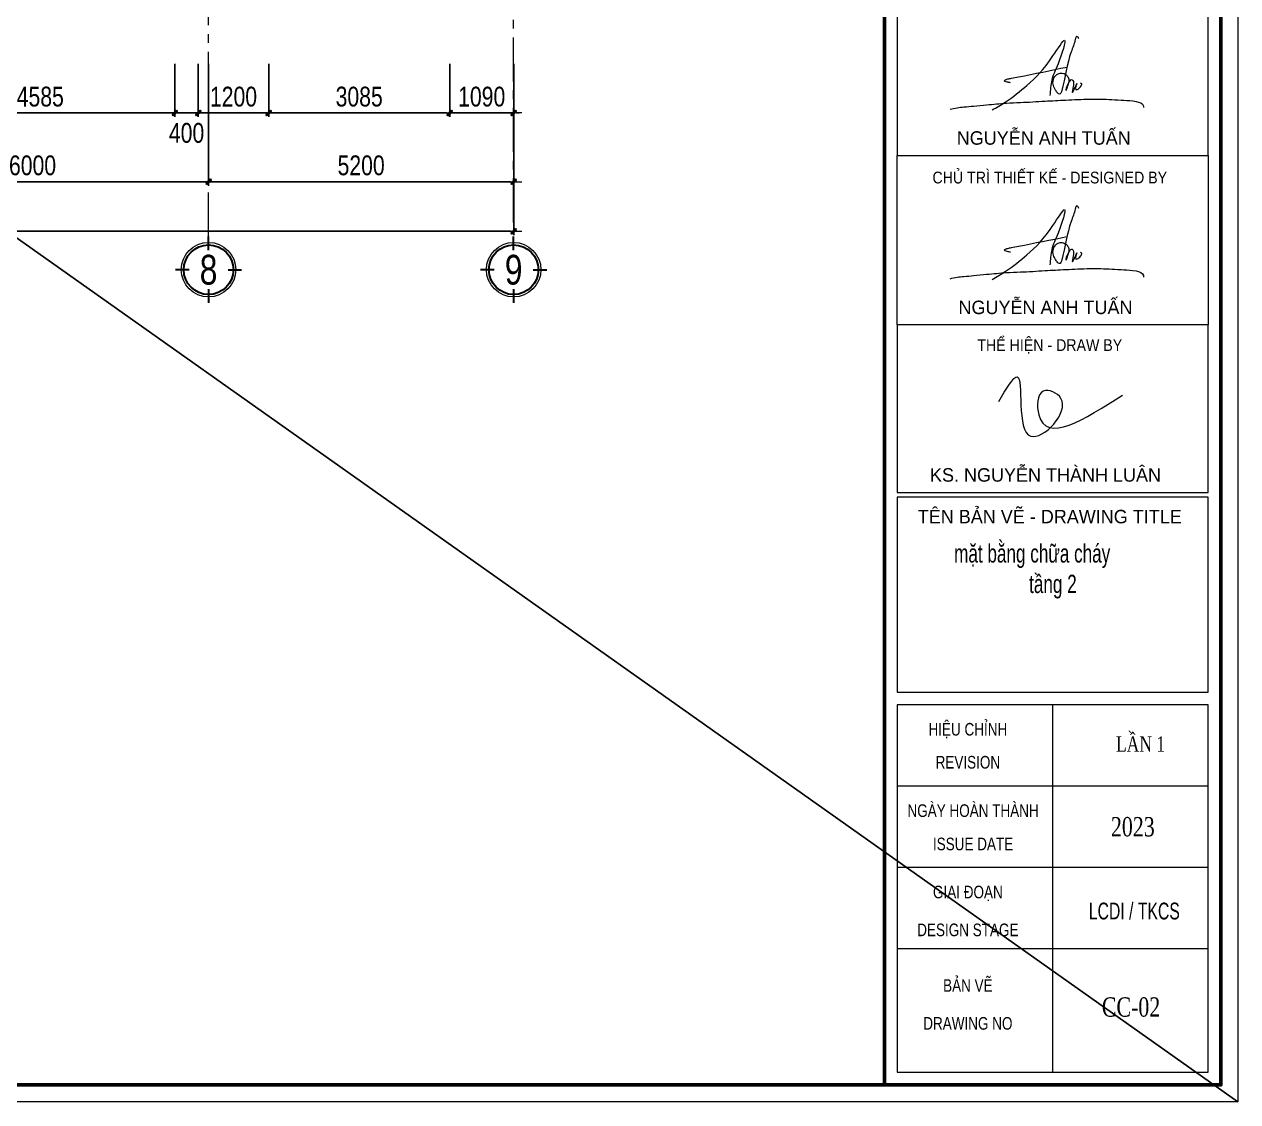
# Model space of a CAD drawing. Header units: millimetres. Extents: x 1109421 to 1726579, y -247837 to 144927.
# Drawn here: x 1580834 to 1601515, y -191281 to -172928 of the extents above; entities that cross this region are included whole.
import ezdxf
from ezdxf.enums import TextEntityAlignment as Align

# ---------------------------------------------------------------- set-up
doc = ezdxf.new("R2010")
doc.units = ezdxf.units.MM
doc.header["$LTSCALE"] = 600
doc.header["$MEASUREMENT"] = 0
doc.linetypes.add('CENTER', pattern=[2, 1.25, -0.25, 0.25, -0.25])
doc.layers.get('0').update_dxf_attribs({"lineweight": 0})
doc.layers.get('Defpoints').update_dxf_attribs({"lineweight": 0})
for name, color, linetype, lineweight in [('dim', 144, 'Continuous', 13), ('Form', 7, 'Continuous', 9), ('Khungten_LCDI', 7, 'Continuous', 25), ('LC ISO', 153, 'Continuous', 13), ('LC Text1', 3, 'Continuous', 20), ('text', 1, 'Continuous', 20), ('truc', 76, 'CENTER', 9)]:
    doc.layers.add(name, color=color, linetype=linetype, lineweight=lineweight)
doc.layers.add('KCS_Plotter', color=11, linetype='Continuous', plot=False)
doc.styles.add('EG 1', font='VHAVANB.TTF')
doc.styles.add('HOATBIF', font='hoatbif.shx', dxfattribs={"width": 0.8})
doc.styles.add('Khungten', font='VHAVAN.TTF', dxfattribs={"width": 0.9, "height": 5000})
doc.styles.add('Tahoma', font='tahoma.ttf')
doc.styles.add('text', font='hoatbif.shx', dxfattribs={"width": 0.7})
doc.styles.add('Title', font='VHBLACK.TTF')
doc.styles.add('VnAvantH', font='VHAVANB.TTF', dxfattribs={"width": 0.6})
doc.styles.add('VnTimeH', font='VHTIME.TTF')
doc.dimstyles.new('1-135', dxfattribs={"dimscale": 135, "dimtxt": 2.5, "dimasz": 0.35, "dimexe": 0.5, "dimexo": 0, "dimgap": 0.8, "dimtad": 1, "dimdec": 0, "dimzin": 0, "dimdsep": 46, "dimtxsty": 'HOATBIF', "dimblk1": 'DOT', "dimblk2": 'DOT', "dimsah": 1, "dimcen": -1, "dimdle": 1, "dimclrd": 256, "dimclre": 256, "dimclrt": 4, "dimadec": 3, "dimazin": 2, "dimtfac": 0.333333, "dimtdec": 0, "dimtix": 1, "dimtmove": 2, "dimatfit": 3, "dimldrblk": 'DOT', "dimfxl": 1, "dimtvp": 0.833333, "dimtolj": 1, "dimtzin": 0, "dimarcsym": 0})

# ---------------------------------------------------------------- blocks, each defined once
blk = doc.blocks.new('A$Cb3b0a436')
blk.add_spline([(398.58, 83.19), (400.76, 86.14), (402.39, 79.07), (405.96, 83.58), (403.87, 84.43), (403.32, 81.64), (413.27, 83.97)], degree=3)
at = {"layer": 'Defpoints', "color": 0, "lineweight": 0}
blk.add_lwpolyline([(6.98, 0), (6.98, 297), (426.98, 297), (426.98, 0)], close=True, dxfattribs=at)
at = {"layer": 'Form', "color": 7, "end_tangent": (0, 0, 1)}
for points in [[(397.78, 117.86, 0), (399.35, 118.79, 0), (401.92, 120.77, 0), (405.02, 124.27, 0), (406.4, 126.14, 0), (405.62, 123.35, 0), (404.87, 121.39, 0), (404.66, 119.57, 0)], [(408.08, 126.29, 0), (407.87, 126.58, 0), (407.79, 126.55, 0), (407.71, 126.39, 0), (407.67, 126.21, 0), (407.18, 124.75, 0), (406.02, 120.01, 0), (405.87, 119.75, 0), (405.69, 119.77, 0), (405.51, 119.93, 0), (405.28, 120.3, 0), (405.04, 120.9, 0), (405.14, 121.65, 0), (405.63, 122.16, 0), (406.54, 122.06, 0), (406.81, 121.73, 0), (406.92, 121.32, 0), (406.78, 120.78, 0), (406.57, 120.16, 0), (406.97, 121.22, 0), (407.31, 121.45, 0), (407.45, 121.22, 0), (407.42, 120.63, 0), (407.33, 119.94, 0), (407.87, 121.01, 0), (407.72, 120.28, 0), (408.11, 120.4, 0), (408.3, 120.61, 0), (408.41, 120.81, 0), (408.43, 120.95, 0), (408.31, 121.04, 0)], [(399.96, 121.08, 0), (399.58, 121.17, 0), (399.22, 121.33, 0), (399.44, 121.47, 0), (399.65, 121.53, 0), (400.09, 121.63, 0), (400.91, 121.79, 0), (406.69, 122.95, 0)], [(392.8, 117.94, 0), (393.62, 118.12, 0), (394.44, 118.21, 0), (395.57, 118.31, 0), (397.13, 118.46, 0), (399.48, 118.66, 0), (401.14, 118.74, 0), (404.08, 118.9, 0), (406.53, 119.03, 0), (409.43, 119.14, 0), (412.01, 119.09, 0), (413.46, 119.01, 0), (414.89, 118.86, 0), (415.77, 118.32, 0), (415.77, 118.13, 0)], [(397.78, 97.72, 0), (399.35, 98.65, 0), (401.92, 100.63, 0), (405.02, 104.13, 0), (406.4, 106.01, 0), (405.62, 103.22, 0), (404.87, 101.25, 0), (404.66, 99.43, 0)], [(408.08, 106.15, 0), (407.87, 106.44, 0), (407.79, 106.42, 0), (407.71, 106.26, 0), (407.67, 106.08, 0), (407.18, 104.61, 0), (406.02, 99.87, 0), (405.87, 99.61, 0), (405.69, 99.63, 0), (405.51, 99.79, 0), (405.28, 100.16, 0), (405.04, 100.76, 0), (405.14, 101.51, 0), (405.63, 102.03, 0), (406.54, 101.92, 0), (406.81, 101.59, 0), (406.92, 101.18, 0), (406.78, 100.64, 0), (406.57, 100.02, 0), (406.97, 101.08, 0), (407.31, 101.31, 0), (407.45, 101.08, 0), (407.42, 100.5, 0), (407.33, 99.81, 0), (407.87, 100.87, 0), (407.72, 100.14, 0), (408.11, 100.26, 0), (408.3, 100.47, 0), (408.41, 100.68, 0), (408.43, 100.82, 0), (408.31, 100.91, 0)], [(399.96, 100.94, 0), (399.58, 101.04, 0), (399.22, 101.2, 0), (399.44, 101.33, 0), (399.65, 101.4, 0), (400.09, 101.5, 0), (400.91, 101.66, 0), (406.69, 102.81, 0)], [(392.8, 97.8, 0), (393.62, 97.98, 0), (394.44, 98.07, 0), (395.57, 98.17, 0), (397.13, 98.32, 0), (399.48, 98.53, 0), (401.14, 98.6, 0), (404.08, 98.76, 0), (406.53, 98.89, 0), (409.43, 99, 0), (412.01, 98.95, 0), (413.46, 98.87, 0), (414.89, 98.72, 0), (415.77, 98.19, 0), (415.77, 98, 0)]]:
    blk.add_spline(points, degree=3, dxfattribs=at)
at = {"layer": 'Khungten_LCDI', "color": 5, "lineweight": 60}
blk.add_line((384.98, 295), (384.98, 2), dxfattribs=at)
at = {"layer": 'Khungten_LCDI', "color": 5, "lineweight": 25}
blk.add_line((424.98, 2), (424.98, 295), dxfattribs=at)
at = {"layer": 'Khungten_LCDI', "color": 9, "lineweight": 15}
for p, q in [((404.98, 47.17), (404.98, 3.5)), ((423.48, 37.5), (386.48, 37.5)), ((423.48, 27.83), (386.48, 27.83)), ((423.48, 18.17), (386.48, 18.17))]:
    blk.add_line(p, q, dxfattribs=at)
at = {"layer": 'Khungten_LCDI', "color": 5, "lineweight": 60}
blk.add_lwpolyline([(18.98, 2), (18.98, 295), (424.98, 295), (424.98, 2)], close=True, dxfattribs=at)
at = {"layer": 'Khungten_LCDI', "color": 9, "lineweight": 15}
for points in [[(386.48, 112.45), (423.48, 112.45), (423.48, 162.24), (386.48, 162.24)], [(386.48, 112.45), (423.48, 112.45), (423.48, 92.31), (386.48, 92.31)], [(386.48, 72.4), (423.48, 72.4), (423.48, 92.31), (386.48, 92.31)], [(386.48, 48.67), (423.48, 48.67), (423.48, 71.83), (386.48, 71.83)], [(386.48, 3.5), (423.48, 3.5), (423.48, 47.17), (386.48, 47.17)]]:
    blk.add_lwpolyline(points, close=True, dxfattribs=at)
at = {"color": 7}
for s, style, p in [('nguyÔn anh tuÊn', 'VnAvantH', (403.92, 113.72)), ('nguyÔn anh tuÊn', 'VnAvantH', (404.13, 93.59)), ('ks. NGUYÔN thµnh lu©n', 'VnAvantH', (404.13, 73.68)), ('tªn b¶n vÏ - drawing title', 'Khungten', (404.64, 68.73))]:
    blk.add_text(s, height=1.6, dxfattribs=dict(at, style=style)).set_placement(p, align=Align.CENTER)
for s, height, style, width, p in [('CHñ TR× THIÕT KÕ - DESIGNED BY', 1.4, 'Khungten', 0.9, (404.64, 109.12)), ('thÓ hiÖn - draw by', 1.4, 'Khungten', 0.9, (404.64, 89.21)), ('hiÖu chØnh', 1.5, 'Khungten', 0.8, (394.9, 43.51)), ('revision', 1.5, 'Khungten', 0.8, (394.9, 39.59)), ('ngµy hoµn thµnh', 1.5, 'Khungten', 0.8, (395.52, 33.84)), ('issue date', 1.5, 'Khungten', 0.8, (395.52, 29.88)), ('giai ®o¹n', 1.5, 'Khungten', 0.8, (394.9, 24.17)), ('lcdi / tkcs', 2, 'Title', 0.7, (414.69, 21.66)), ('design stage', 1.5, 'Khungten', 0.8, (394.9, 19.67)), ('b¶n vÏ', 1.5, 'Khungten', 0.8, (394.9, 13.06)), ('drawing nO', 1.5, 'Khungten', 0.8, (394.9, 8.56))]:
    blk.add_text(s, height=height, dxfattribs=dict(at, style=style, width=width)).set_placement(p, align=Align.CENTER)
at = {"color": 7, "style": 'Khungten', "width": 0.8}
for tag, p in [('REVISION', (413.97, 41.04)), ('NGAYHT', (414.44, 32.41))]:
    blk.add_attdef(tag, text='', height=2, dxfattribs=at).set_placement(p, align=Align.CENTER)
at = {"layer": 'LC Text1', "style": 'Title', "width": 1.485915}
for tag, p, p2 in [('TENBANVE1', (388.11, 59.64), (422.38, 59.64)), ('TENBANVE2', (388.11, 52.88), (422.38, 52.88))]:
    blk.add_attdef(tag, text='', height=2.5, dxfattribs=at).set_placement(p, p2, align=Align.FIT)
at = {"layer": 'LC Text1', "style": 'Title', "width": 0.7}
blk.add_attdef('SOBANVE', text='', height=2.5, dxfattribs=at).set_placement((414.6, 9.54), align=Align.CENTER)
blk = doc.blocks.new('KyHieu TrucDinhVi')
at = {"color": 7, "lineweight": 30}
for p, q in [((0, 2.36), (0, 4)), ((-2.36, 0), (-4, 0)), ((2.36, 0), (4, 0)), ((0, -2.36), (0, -4))]:
    blk.add_line(p, q, dxfattribs=at)
blk.add_circle((0, 0), 3.3)
blk.add_circle((0, 0), 3, dxfattribs=at)
at = {"ltscale": 20, "style": 'Tahoma'}
blk.add_attdef('AA', text='', height=3, dxfattribs=at).set_placement((0, 0), align=Align.MIDDLE_CENTER)
blk = doc.blocks.new('DOT')
at = {"layer": 'dim'}
for p, q in [((-3, 0), (3, 0)), ((-1, -1), (1, 1))]:
    blk.add_line(p, q, dxfattribs=at)
blk.add_lwpolyline([(0.5, 1), (-1, -0.5), (-0.5, -1), (1, 0.5)], close=True, dxfattribs=at)
blk = doc.blocks.new('*D1492')
at = {"layer": 'Defpoints', "color": 0, "transparency": 16777216}
for p in [(1577975, -173603), (1583975, -173603), (1583975, -175610)]:
    blk.add_point(p, dxfattribs=at)
at = {"layer": 'dim', "lineweight": -2, "transparency": 16777216}
for p, q in [((1577975, -173603), (1577975, -175677)), ((1583975, -173603), (1583975, -175677)), ((1578022, -175610), (1583927, -175610))]:
    blk.add_line(p, q, dxfattribs=at)
at = {"layer": 'dim', "lineweight": -2, "transparency": 16777216, "xscale": 47.25, "yscale": 47.25, "zscale": 47.25, "rotation": 180}
blk.add_blockref('DOT', (1577975, -175610), dxfattribs=at)
at = {"layer": 'dim', "lineweight": -2, "transparency": 16777216, "xscale": 47.25, "yscale": 47.25, "zscale": 47.25}
blk.add_blockref('DOT', (1583975, -175610), dxfattribs=at)
at = {"layer": 'dim', "color": 4, "transparency": 16777216, "insert": (1580975, -175333), "char_height": 337.5, "attachment_point": 5, "style": 'HOATBIF'}
blk.add_mtext('\\A1;6000', dxfattribs=at)
blk = doc.blocks.new('_Dot')
at = {"color": 0, "linetype": 'ByBlock', "lineweight": -2}
blk.add_line((-0.5, 0), (-1, 0), dxfattribs=at)
at = {"color": 0, "linetype": 'ByBlock', "const_width": 0.5}
blk.add_lwpolyline([(-0.25, 0, 1), (0.25, 0, 1)], format="xyb", close=True, dxfattribs=at)
blk = doc.blocks.new('*D1493')
at = {"layer": 'Defpoints', "color": 0, "transparency": 16777216}
for p in [(1583975, -173603), (1589175, -173603), (1589175, -175610)]:
    blk.add_point(p, dxfattribs=at)
at = {"layer": 'dim', "lineweight": -2, "transparency": 16777216}
for p, q in [((1583975, -173603), (1583975, -175677)), ((1589175, -173603), (1589175, -175677)), ((1584022, -175610), (1589127, -175610))]:
    blk.add_line(p, q, dxfattribs=at)
at = {"layer": 'dim', "lineweight": -2, "transparency": 16777216, "xscale": 47.25, "yscale": 47.25, "zscale": 47.25, "rotation": 180}
blk.add_blockref('DOT', (1583975, -175610), dxfattribs=at)
at = {"layer": 'dim', "lineweight": -2, "transparency": 16777216, "xscale": 47.25, "yscale": 47.25, "zscale": 47.25}
blk.add_blockref('DOT', (1589175, -175610), dxfattribs=at)
at = {"layer": 'dim', "color": 4, "transparency": 16777216, "insert": (1586575, -175333), "char_height": 337.5, "attachment_point": 5, "style": 'HOATBIF'}
blk.add_mtext('\\A1;5200', dxfattribs=at)
blk = doc.blocks.new('*D1476')
at = {"layer": 'Defpoints', "color": 0, "transparency": 16777216}
for p in [(1578815, -173603), (1583400, -173603), (1583400, -174439)]:
    blk.add_point(p, dxfattribs=at)
at = {"layer": 'dim', "lineweight": -2, "transparency": 16777216}
for p, q in [((1578815, -173603), (1578815, -174507)), ((1583400, -173603), (1583400, -174507)), ((1578862, -174439), (1583352, -174439))]:
    blk.add_line(p, q, dxfattribs=at)
at = {"layer": 'dim', "lineweight": -2, "transparency": 16777216, "xscale": 47.25, "yscale": 47.25, "zscale": 47.25, "rotation": 180}
blk.add_blockref('DOT', (1578815, -174439), dxfattribs=at)
at = {"layer": 'dim', "lineweight": -2, "transparency": 16777216, "xscale": 47.25, "yscale": 47.25, "zscale": 47.25}
blk.add_blockref('DOT', (1583400, -174439), dxfattribs=at)
at = {"layer": 'dim', "color": 4, "transparency": 16777216, "insert": (1581107, -174162), "char_height": 337.5, "attachment_point": 5, "style": 'HOATBIF'}
blk.add_mtext('\\A1;4585', dxfattribs=at)
blk = doc.blocks.new('*D1477')
at = {"layer": 'Defpoints', "color": 0, "transparency": 16777216}
for p in [(1583400, -173603), (1583800, -173603), (1583800, -174439)]:
    blk.add_point(p, dxfattribs=at)
at = {"layer": 'dim', "lineweight": -2, "transparency": 16777216}
for p, q in [((1583400, -173603), (1583400, -174507)), ((1583800, -173603), (1583800, -174507)), ((1583447, -174439), (1583752, -174439))]:
    blk.add_line(p, q, dxfattribs=at)
at = {"layer": 'dim', "lineweight": -2, "transparency": 16777216, "xscale": 47.25, "yscale": 47.25, "zscale": 47.25, "rotation": 180}
blk.add_blockref('DOT', (1583400, -174439), dxfattribs=at)
at = {"layer": 'dim', "lineweight": -2, "transparency": 16777216, "xscale": 47.25, "yscale": 47.25, "zscale": 47.25}
blk.add_blockref('DOT', (1583800, -174439), dxfattribs=at)
at = {"layer": 'dim', "color": 4, "transparency": 16777216, "insert": (1583600, -174780), "char_height": 337.5, "attachment_point": 5, "style": 'HOATBIF'}
blk.add_mtext('\\A1;400', dxfattribs=at)
blk = doc.blocks.new('*D1478')
at = {"layer": 'Defpoints', "color": 0, "transparency": 16777216}
for p in [(1583800, -173603), (1585000, -173603), (1585000, -174439)]:
    blk.add_point(p, dxfattribs=at)
at = {"layer": 'dim', "lineweight": -2, "transparency": 16777216}
for p, q in [((1583800, -173603), (1583800, -174507)), ((1585000, -173603), (1585000, -174507)), ((1583847, -174439), (1584952, -174439))]:
    blk.add_line(p, q, dxfattribs=at)
at = {"layer": 'dim', "lineweight": -2, "transparency": 16777216, "xscale": 47.25, "yscale": 47.25, "zscale": 47.25, "rotation": 180}
blk.add_blockref('DOT', (1583800, -174439), dxfattribs=at)
at = {"layer": 'dim', "lineweight": -2, "transparency": 16777216, "xscale": 47.25, "yscale": 47.25, "zscale": 47.25}
blk.add_blockref('DOT', (1585000, -174439), dxfattribs=at)
at = {"layer": 'dim', "color": 4, "transparency": 16777216, "insert": (1584400, -174162), "char_height": 337.5, "attachment_point": 5, "style": 'HOATBIF'}
blk.add_mtext('\\A1;1200', dxfattribs=at)
blk = doc.blocks.new('*D1479')
at = {"layer": 'Defpoints', "color": 0, "transparency": 16777216}
for p in [(1585000, -173603), (1588085, -173603), (1588085, -174439)]:
    blk.add_point(p, dxfattribs=at)
at = {"layer": 'dim', "lineweight": -2, "transparency": 16777216}
for p, q in [((1585000, -173603), (1585000, -174507)), ((1588085, -173603), (1588085, -174507)), ((1585047, -174439), (1588037, -174439))]:
    blk.add_line(p, q, dxfattribs=at)
at = {"layer": 'dim', "lineweight": -2, "transparency": 16777216, "xscale": 47.25, "yscale": 47.25, "zscale": 47.25, "rotation": 180}
blk.add_blockref('DOT', (1585000, -174439), dxfattribs=at)
at = {"layer": 'dim', "lineweight": -2, "transparency": 16777216, "xscale": 47.25, "yscale": 47.25, "zscale": 47.25}
blk.add_blockref('DOT', (1588085, -174439), dxfattribs=at)
at = {"layer": 'dim', "color": 4, "transparency": 16777216, "insert": (1586542, -174162), "char_height": 337.5, "attachment_point": 5, "style": 'HOATBIF'}
blk.add_mtext('\\A1;3085', dxfattribs=at)
blk = doc.blocks.new('*D1480')
at = {"layer": 'Defpoints', "color": 0, "transparency": 16777216}
for p in [(1588085, -173603), (1589175, -173603), (1589175, -174439)]:
    blk.add_point(p, dxfattribs=at)
at = {"layer": 'dim', "lineweight": -2, "transparency": 16777216}
for p, q in [((1588085, -173603), (1588085, -174507)), ((1589175, -173603), (1589175, -174507)), ((1588037, -174439), (1587990, -174439)), ((1588085, -174439), (1589175, -174439)), ((1589222, -174439), (1589269, -174439))]:
    blk.add_line(p, q, dxfattribs=at)
at = {"layer": 'dim', "lineweight": -2, "transparency": 16777216, "xscale": 47.25, "yscale": 47.25, "zscale": 47.25}
blk.add_blockref('DOT', (1588085, -174439), dxfattribs=at)
at = {"layer": 'dim', "lineweight": -2, "transparency": 16777216, "xscale": 47.25, "yscale": 47.25, "zscale": 47.25, "rotation": 180}
blk.add_blockref('DOT', (1589175, -174439), dxfattribs=at)
at = {"layer": 'dim', "color": 4, "transparency": 16777216, "insert": (1588630, -174162), "char_height": 337.5, "attachment_point": 5, "style": 'HOATBIF'}
blk.add_mtext('\\A1;1090', dxfattribs=at)
blk = doc.blocks.new('*D1481')
at = {"layer": 'Defpoints', "color": 0, "transparency": 16777216}
for p in [(1547375, -173603), (1589175, -173603), (1589175, -176454)]:
    blk.add_point(p, dxfattribs=at)
at = {"layer": 'dim', "lineweight": -2, "transparency": 16777216}
for p, q in [((1547375, -173603), (1547375, -176522)), ((1589175, -173603), (1589175, -176522)), ((1547422, -176454), (1589127, -176454))]:
    blk.add_line(p, q, dxfattribs=at)
at = {"layer": 'dim', "lineweight": -2, "transparency": 16777216, "xscale": 47.25, "yscale": 47.25, "zscale": 47.25, "rotation": 180}
blk.add_blockref('DOT', (1547375, -176454), dxfattribs=at)
at = {"layer": 'dim', "lineweight": -2, "transparency": 16777216, "xscale": 47.25, "yscale": 47.25, "zscale": 47.25}
blk.add_blockref('DOT', (1589175, -176454), dxfattribs=at)
at = {"layer": 'dim', "color": 4, "transparency": 16777216, "insert": (1569410, -176177), "char_height": 337.5, "attachment_point": 5, "style": 'HOATBIF'}
blk.add_mtext('\\A1;41800', dxfattribs=at)

msp = doc.modelspace()

# ---------------------------------------------------------------- linework, layer by layer
at = {"layer": 'KCS_Plotter'}
msp.add_line((1601514.9, -191281.2), (1541307.8, -148706.1), dxfattribs=at)
at = {"layer": 'truc'}
for p, q in [((1583974.6, -176545), (1583974.6, -156359.2)), ((1589174.6, -176301.5), (1589174.6, -156359.2))]:
    msp.add_line(p, q, dxfattribs=at)

# ---------------------------------------------------------------- block references
at = {"xscale": 143.35021493995, "yscale": 143.35021493995, "zscale": 143.35021493995}
msp.add_blockref('A$Cb3b0a436', (1540306.6, -191281.2), dxfattribs=at)
at = {"layer": 'LC ISO'}
ref = msp.add_blockref('KyHieu TrucDinhVi', (1583974.6, -177108.4), dxfattribs=dict(at, xscale=140.8352653944289, yscale=140.8352653944289, zscale=140.8352653944289))
ref.add_attrib('AA', '8', dxfattribs={"layer": '0', "ltscale": 20, "height": 507, "style": 'EG 1', "width": 0.8}).set_placement((1583974.6, -177108.4), align=Align.MIDDLE_CENTER)
ref = msp.add_blockref('KyHieu TrucDinhVi', (1589174.6, -177108.4), dxfattribs=dict(at, xscale=140.8352653944289, yscale=140.8352653944289, zscale=140.8352653944289))
ref.add_attrib('AA', '9', dxfattribs={"layer": '0', "ltscale": 20, "height": 507, "style": 'EG 1', "width": 0.8}).set_placement((1589174.6, -177108.4), align=Align.MIDDLE_CENTER)

# ---------------------------------------------------------------- texts
at = {"insert": (1588686.7, -181785), "char_height": 311.742, "attachment_point": 1, "style": 'text'}
msp.add_mtext_dynamic_manual_height_columns('\\pi7994.44295;mÆt b»ng ch÷a ch¸y \\P\\pi9272.58552;tÇng 2', width=19729.791, gutter_width=1558.7, heights=[0], dxfattribs=at)
at = {"layer": 'text', "style": 'VnTimeH', "width": 0.75}
for s, height, p in [('lÇn 1', 263.64, (1599439.8, -185320.5)), ('2023', 329.55, (1599353.6, -186761.5)), ('cc-02', 329.55, (1599198.9, -189832.6))]:
    msp.add_text(s, height=height, dxfattribs=at).set_placement(p)

# ---------------------------------------------------------------- dimensions: what is measured, and where the dimension line sits
at = {"layer": 'dim'}
for base, p1, p2, picture, middle in [((1589174.6, -176454.2), (1547374.6, -173603), (1589174.6, -173603), '*D1481', (1569410.4, -176177.4)), ((1583799.6, -174439.1), (1583399.6, -173603), (1583799.6, -173603), '*D1477', (1583599.6, -174780.3))]:
    dim = msp.add_linear_dim(base=base, p1=p1, p2=p2, dimstyle='1-135', dxfattribs=at)
    dim.commit()
    dim.dimension.update_dxf_attribs({"geometry": picture, "text_midpoint": middle, "dimtype": 160})
for base, p1, p2, picture, middle in [((1583974.6, -175609.7), (1577974.6, -173603), (1583974.6, -173603), '*D1492', (1580974.6, -175333)), ((1583399.6, -174439.1), (1578814.6, -173603), (1583399.6, -173603), '*D1476', (1581107.1, -174162.4)), ((1584999.6, -174439.1), (1583799.6, -173603), (1584999.6, -173603), '*D1478', (1584399.6, -174162.4)), ((1589174.6, -175609.7), (1583974.6, -173603), (1589174.6, -173603), '*D1493', (1586574.6, -175333)), ((1588084.6, -174439.1), (1584999.6, -173603), (1588084.6, -173603), '*D1479', (1586542.1, -174162.4)), ((1589174.6, -174439.1), (1588084.6, -173603), (1589174.6, -173603), '*D1480', (1588629.6, -174162.4))]:
    dim = msp.add_linear_dim(base=base, p1=p1, p2=p2, dimstyle='1-135', dxfattribs=at)
    dim.commit()
    dim.dimension.update_dxf_attribs({"geometry": picture, "text_midpoint": middle})

doc.saveas('drawing.dxf')
